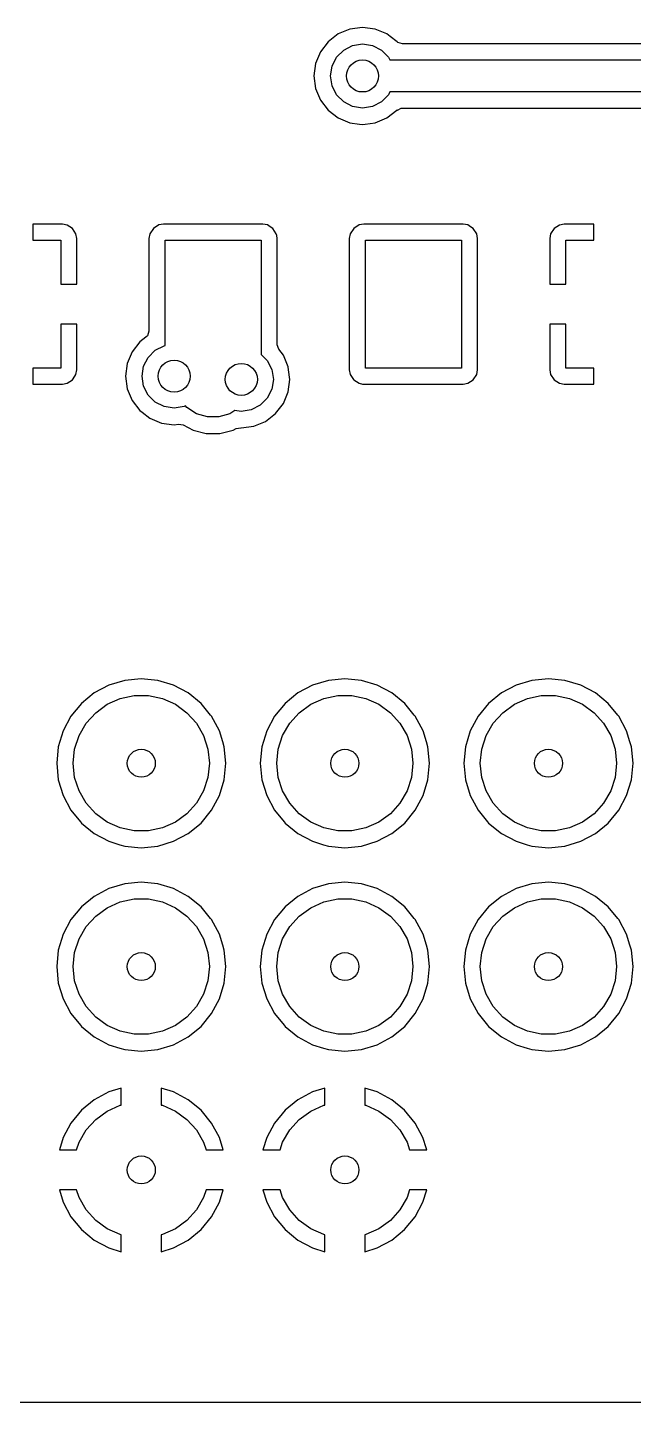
# Model space of a CAD drawing. Extents: x 0.21 to 2.99, y 0.21 to 2.19.
# Drawn here: x 1.652 to 1.95, y 0.212 to 0.888 of the extents above; entities that cross this region are included whole.
import ezdxf

# ---------------------------------------------------------------- set-up
doc = ezdxf.new("R2010")
doc.units = 0
doc.header["$MEASUREMENT"] = 0
doc.layers.add('BLACK', color=7, linetype='CONTINUOUS')

msp = doc.modelspace()

# ---------------------------------------------------------------- linework, layer by layer
at = {"layer": 'BLACK', "linetype": 'CONTINUOUS'}
for p, q in [((1.81078, 0.887206), (1.80503, 0.884824)), ((1.81695, 0.888019), (1.81078, 0.887206)), ((1.81078, 0.887206), (1.81078, 0.887206)), ((1.82312, 0.887206), (1.81695, 0.888019)), ((1.81695, 0.888019), (1.81695, 0.888019)), ((1.82887, 0.884824), (1.82312, 0.887206)), ((1.82312, 0.887206), (1.82312, 0.887206)), ((1.80009, 0.881035), (1.7963, 0.876096)), ((1.80503, 0.884824), (1.80009, 0.881035)), ((1.80009, 0.881035), (1.80009, 0.881035)), ((1.80503, 0.884824), (1.80503, 0.884824)), ((1.80769, 0.876914), (1.81208, 0.879151)), ((1.81208, 0.879151), (1.81695, 0.879921)), ((1.81695, 0.879921), (1.82182, 0.879151)), ((1.82182, 0.879151), (1.82621, 0.876914)), ((1.83048, 0.883587), (1.82887, 0.884824)), ((1.82887, 0.884824), (1.82887, 0.884824)), ((1.82887, 0.884824), (1.82887, 0.884824)), ((1.83389, 0.880973), (1.83048, 0.883587)), ((1.83423, 0.880685), (1.83389, 0.880973)), ((1.83652, 0.879941), (1.83423, 0.880685)), ((2.08982, 0.879941), (1.83652, 0.879941)), ((1.7963, 0.876096), (1.79392, 0.870345)), ((1.7963, 0.876096), (1.7963, 0.876096)), ((1.80197, 0.86904), (1.80421, 0.87343)), ((1.80421, 0.87343), (1.80769, 0.876914)), ((1.82621, 0.876914), (1.82969, 0.87343)), ((1.82969, 0.87343), (1.83039, 0.872047)), ((1.79392, 0.870345), (1.7931, 0.864173)), ((1.79392, 0.870345), (1.79392, 0.870345)), ((1.8012, 0.864173), (1.80197, 0.86904)), ((1.83039, 0.872047), (2.08858, 0.872047)), ((1.7931, 0.864173), (1.7931, 0.864173)), ((1.7931, 0.864173), (1.79392, 0.858002)), ((1.80197, 0.859307), (1.8012, 0.864173)), ((1.80421, 0.854917), (1.80197, 0.859307)), ((1.79392, 0.858002), (1.79392, 0.858001)), ((1.79392, 0.858001), (1.7963, 0.852251)), ((1.7963, 0.852251), (1.7963, 0.85225)), ((1.7963, 0.85225), (1.80009, 0.847312)), ((1.80769, 0.851433), (1.80421, 0.854917)), ((1.82969, 0.854917), (1.82621, 0.851433)), ((1.83039, 0.856299), (1.82969, 0.854917)), ((2.08858, 0.856299), (1.83039, 0.856299)), ((1.80009, 0.847312), (1.80009, 0.847312)), ((1.80009, 0.847312), (1.80503, 0.843522)), ((1.81208, 0.849196), (1.80769, 0.851433)), ((1.81695, 0.848425), (1.81208, 0.849196)), ((1.82182, 0.849196), (1.81695, 0.848425)), ((1.82621, 0.851433), (1.82182, 0.849196)), ((1.82887, 0.843522), (1.83381, 0.847312)), ((1.83381, 0.847312), (1.83401, 0.847467)), ((1.83381, 0.847312), (1.83381, 0.847312)), ((1.83401, 0.847467), (1.83405, 0.847413)), ((1.83405, 0.847413), (1.83591, 0.848358)), ((1.83591, 0.848358), (1.83652, 0.848406)), ((1.83652, 0.848406), (2.08982, 0.848406)), ((1.80503, 0.843522), (1.80503, 0.843522)), ((1.80503, 0.843522), (1.80503, 0.843522)), ((1.80503, 0.843522), (1.80837, 0.842135)), ((1.80837, 0.842135), (1.81078, 0.84114)), ((1.81078, 0.84114), (1.81541, 0.840531)), ((1.81541, 0.840531), (1.81695, 0.840327)), ((1.81695, 0.840327), (1.81818, 0.84049)), ((1.81695, 0.840327), (1.81695, 0.840327)), ((1.81695, 0.840327), (1.81695, 0.840327)), ((1.81818, 0.84049), (1.82312, 0.84114)), ((1.82312, 0.84114), (1.82887, 0.843522)), ((1.65495, 0.791339), (1.65495, 0.783465)), ((1.66951, 0.791339), (1.65495, 0.791339)), ((1.65495, 0.791339), (1.65495, 0.791339)), ((1.67181, 0.790882), (1.66951, 0.791339)), ((1.71914, 0.791358), (1.71684, 0.7909)), ((1.76794, 0.791358), (1.71914, 0.791358)), ((1.71914, 0.791358), (1.71914, 0.791358)), ((1.71914, 0.791358), (1.71914, 0.791358)), ((1.77024, 0.7909), (1.76794, 0.791358)), ((1.76794, 0.791358), (1.76794, 0.791358)), ((1.81756, 0.791358), (1.81526, 0.7909)), ((1.86636, 0.791358), (1.81756, 0.791358)), ((1.81756, 0.791358), (1.81756, 0.791358)), ((1.81756, 0.791358), (1.81756, 0.791358)), ((1.86866, 0.7909), (1.86636, 0.791358)), ((1.86636, 0.791358), (1.86636, 0.791358)), ((1.91599, 0.791339), (1.91369, 0.790882)), ((1.93055, 0.791339), (1.91599, 0.791339)), ((1.93055, 0.783465), (1.93055, 0.791339)), ((1.93055, 0.791339), (1.93055, 0.791339)), ((1.67441, 0.789141), (1.67181, 0.790882)), ((1.67615, 0.786537), (1.67441, 0.789141)), ((1.67441, 0.789141), (1.67441, 0.789141)), ((1.67661, 0.78424), (1.67615, 0.786537)), ((1.71248, 0.786544), (1.71202, 0.784242)), ((1.71422, 0.789155), (1.71248, 0.786545)), ((1.71248, 0.786545), (1.71248, 0.786544)), ((1.71684, 0.7909), (1.71422, 0.789156)), ((1.71422, 0.789156), (1.71422, 0.789155)), ((1.71684, 0.7909), (1.71684, 0.7909)), ((1.7715, 0.790055), (1.77024, 0.7909)), ((1.77024, 0.7909), (1.77024, 0.7909)), ((1.77024, 0.7909), (1.77024, 0.7909)), ((1.77024, 0.7909), (1.77024, 0.7909)), ((1.77285, 0.789156), (1.7715, 0.790055)), ((1.7746, 0.786545), (1.77285, 0.789156)), ((1.77477, 0.785648), (1.7746, 0.786545)), ((1.77505, 0.784242), (1.77477, 0.785648)), ((1.8109, 0.786544), (1.81045, 0.784242)), ((1.81265, 0.789155), (1.8109, 0.786545)), ((1.8109, 0.786545), (1.8109, 0.786544)), ((1.81526, 0.7909), (1.81265, 0.789156)), ((1.81265, 0.789156), (1.81265, 0.789155)), ((1.81526, 0.7909), (1.81526, 0.7909)), ((1.86993, 0.790055), (1.86866, 0.7909)), ((1.86866, 0.7909), (1.86866, 0.7909)), ((1.86866, 0.7909), (1.86866, 0.7909)), ((1.86866, 0.7909), (1.86866, 0.7909)), ((1.87128, 0.789156), (1.86993, 0.790055)), ((1.87302, 0.786545), (1.87128, 0.789156)), ((1.87348, 0.784242), (1.87302, 0.786545)), ((1.90935, 0.786537), (1.90889, 0.78424)), ((1.91109, 0.789141), (1.90935, 0.786537)), ((1.91369, 0.790882), (1.91109, 0.789141)), ((1.91109, 0.789141), (1.91109, 0.789141)), ((1.65495, 0.783465), (1.66873, 0.783465)), ((1.66873, 0.783465), (1.66873, 0.761811)), ((1.67661, 0.761811), (1.67661, 0.78424)), ((1.67661, 0.78424), (1.67661, 0.78424)), ((1.71202, 0.784242), (1.71202, 0.784242)), ((1.71202, 0.784242), (1.71202, 0.738752)), ((1.71992, 0.731572), (1.71992, 0.783465)), ((1.71992, 0.783465), (1.76716, 0.783465)), ((1.76716, 0.783465), (1.76716, 0.727211)), ((1.77505, 0.732126), (1.77505, 0.784242)), ((1.77505, 0.784242), (1.77505, 0.784242)), ((1.81045, 0.784242), (1.81045, 0.784242)), ((1.81045, 0.784242), (1.81045, 0.719695)), ((1.81834, 0.720472), (1.81834, 0.783465)), ((1.81834, 0.783465), (1.86558, 0.783465)), ((1.86558, 0.783465), (1.86558, 0.720472)), ((1.87348, 0.761811), (1.87348, 0.784242)), ((1.90889, 0.78424), (1.90889, 0.761811)), ((1.91677, 0.761811), (1.91677, 0.783465)), ((1.91677, 0.783465), (1.93055, 0.783465)), ((1.66873, 0.761811), (1.67661, 0.761811)), ((1.67661, 0.761811), (1.67661, 0.761811)), ((1.87348, 0.719697), (1.87348, 0.761811)), ((1.90889, 0.761811), (1.91677, 0.761811)), ((1.90889, 0.761811), (1.90889, 0.761811)), ((1.67661, 0.742126), (1.66873, 0.742126)), ((1.66873, 0.742126), (1.66873, 0.720472)), ((1.67661, 0.719697), (1.67661, 0.742126)), ((1.67661, 0.742126), (1.67661, 0.742126)), ((1.71202, 0.738752), (1.71128, 0.736461)), ((1.91677, 0.742126), (1.90889, 0.742126)), ((1.90889, 0.742126), (1.90889, 0.742126)), ((1.90889, 0.742126), (1.90889, 0.719697)), ((1.91677, 0.720472), (1.91677, 0.742126)), ((1.70755, 0.733397), (1.70376, 0.728458)), ((1.7105, 0.73566), (1.70755, 0.733397)), ((1.70755, 0.733397), (1.70755, 0.733397)), ((1.71128, 0.736461), (1.7105, 0.73566)), ((1.71515, 0.729276), (1.71954, 0.731513)), ((1.71954, 0.731513), (1.71992, 0.731572)), ((1.77505, 0.732024), (1.77505, 0.732126)), ((1.77586, 0.729753), (1.77505, 0.732024)), ((1.70376, 0.728458), (1.70138, 0.722707)), ((1.70376, 0.728458), (1.70376, 0.728458)), ((1.70943, 0.721402), (1.71167, 0.725792)), ((1.71167, 0.725792), (1.71515, 0.729276)), ((1.76716, 0.727211), (1.77014, 0.724231)), ((1.77014, 0.724231), (1.77238, 0.719841)), ((1.77805, 0.726897), (1.77586, 0.729753)), ((1.77979, 0.722707), (1.77805, 0.726897)), ((1.77805, 0.726897), (1.77805, 0.726897)), ((1.66873, 0.720472), (1.65495, 0.720472)), ((1.65495, 0.720472), (1.65495, 0.712599)), ((1.67557, 0.716535), (1.67615, 0.7174)), ((1.67615, 0.7174), (1.67661, 0.719697)), ((1.67661, 0.719697), (1.67661, 0.719697)), ((1.70138, 0.722707), (1.70056, 0.716535)), ((1.70138, 0.722707), (1.70138, 0.722707)), ((1.70866, 0.716535), (1.70943, 0.721402)), ((1.77238, 0.719841), (1.77315, 0.714974)), ((1.78043, 0.721146), (1.77979, 0.722707)), ((1.78062, 0.719695), (1.78043, 0.721146)), ((1.78125, 0.714974), (1.78062, 0.719695)), ((1.81045, 0.719695), (1.8109, 0.717393)), ((1.81045, 0.719695), (1.81045, 0.719695)), ((1.8109, 0.717393), (1.8109, 0.717392)), ((1.8109, 0.717392), (1.81252, 0.714974)), ((1.86558, 0.720472), (1.81834, 0.720472)), ((1.87128, 0.714781), (1.87302, 0.717392)), ((1.87302, 0.717392), (1.87348, 0.719695)), ((1.87348, 0.719695), (1.87348, 0.719697)), ((1.90889, 0.719697), (1.90935, 0.7174)), ((1.90935, 0.7174), (1.91109, 0.714796)), ((1.93055, 0.720472), (1.91677, 0.720472)), ((1.93055, 0.712598), (1.93055, 0.720472)), ((1.65495, 0.712599), (1.65495, 0.712598)), ((1.65495, 0.712598), (1.66951, 0.712598)), ((1.66951, 0.712598), (1.67181, 0.713055)), ((1.66951, 0.712598), (1.66951, 0.712598)), ((1.67181, 0.713055), (1.67441, 0.714796)), ((1.67441, 0.714796), (1.67557, 0.716535)), ((1.67441, 0.714796), (1.67441, 0.714796)), ((1.70056, 0.716535), (1.70056, 0.716535)), ((1.70056, 0.716535), (1.70138, 0.710364)), ((1.70138, 0.710364), (1.70138, 0.710364)), ((1.70138, 0.710364), (1.70376, 0.704613)), ((1.70943, 0.711669), (1.70866, 0.716535)), ((1.71167, 0.707279), (1.70943, 0.711669)), ((1.77238, 0.710108), (1.77014, 0.705718)), ((1.77315, 0.714974), (1.77238, 0.710108)), ((1.78043, 0.708802), (1.78125, 0.714974)), ((1.81252, 0.714974), (1.81265, 0.714781)), ((1.81265, 0.714781), (1.81526, 0.713037)), ((1.81526, 0.713037), (1.81701, 0.712689)), ((1.81701, 0.712689), (1.81756, 0.712579)), ((1.81756, 0.712579), (1.81756, 0.712579)), ((1.81756, 0.712579), (1.81756, 0.712579)), ((1.81756, 0.712579), (1.81756, 0.712579)), ((1.81756, 0.712579), (1.86636, 0.712579)), ((1.86636, 0.712579), (1.86866, 0.713037)), ((1.86636, 0.712579), (1.86636, 0.712579)), ((1.86866, 0.713037), (1.87128, 0.714781)), ((1.91109, 0.714796), (1.91109, 0.714796)), ((1.91109, 0.714796), (1.91369, 0.713055)), ((1.91369, 0.713055), (1.91599, 0.712598)), ((1.91599, 0.712598), (1.91599, 0.712598)), ((1.91599, 0.712598), (1.93055, 0.712598)), ((1.93055, 0.712598), (1.93055, 0.712598)), ((1.70376, 0.704613), (1.70376, 0.704613)), ((1.70376, 0.704613), (1.70755, 0.699674)), ((1.71515, 0.703795), (1.71167, 0.707279)), ((1.71954, 0.701558), (1.71515, 0.703795)), ((1.77014, 0.705718), (1.76666, 0.702234)), ((1.77805, 0.703051), (1.78043, 0.708802)), ((1.70755, 0.699674), (1.70755, 0.699674)), ((1.70755, 0.699674), (1.70755, 0.699674)), ((1.70755, 0.699674), (1.70755, 0.699674)), ((1.70755, 0.699674), (1.7087, 0.698787)), ((1.7087, 0.698787), (1.71249, 0.695884)), ((1.72441, 0.700787), (1.71954, 0.701558)), ((1.72928, 0.701558), (1.72441, 0.700787)), ((1.72995, 0.701903), (1.72928, 0.701558)), ((1.73065, 0.701101), (1.72995, 0.701903)), ((1.73536, 0.698072), (1.73065, 0.701101)), ((1.74074, 0.696494), (1.73536, 0.698072)), ((1.75171, 0.698072), (1.74634, 0.696494)), ((1.75428, 0.69972), (1.75171, 0.698072)), ((1.7574, 0.699226), (1.75428, 0.69972)), ((1.76227, 0.699997), (1.7574, 0.699226)), ((1.76666, 0.702234), (1.76227, 0.699997)), ((1.76932, 0.694323), (1.77426, 0.698113)), ((1.77426, 0.698113), (1.77805, 0.703051)), ((1.71249, 0.695884), (1.71249, 0.695884)), ((1.71249, 0.695884), (1.71249, 0.695884)), ((1.71249, 0.695884), (1.71824, 0.693502)), ((1.71824, 0.693502), (1.71824, 0.693502)), ((1.71824, 0.693502), (1.72441, 0.69269)), ((1.72441, 0.69269), (1.72651, 0.692966)), ((1.72651, 0.692966), (1.72883, 0.692553)), ((1.72883, 0.692553), (1.73369, 0.690002)), ((1.73369, 0.690002), (1.74019, 0.6884)), ((1.74634, 0.696494), (1.74074, 0.696494)), ((1.74689, 0.6884), (1.75339, 0.690002)), ((1.75339, 0.690002), (1.75481, 0.69075)), ((1.75481, 0.69075), (1.75713, 0.691163)), ((1.75713, 0.691163), (1.7574, 0.691128)), ((1.7574, 0.691128), (1.76357, 0.691941)), ((1.76357, 0.691941), (1.76932, 0.694323)), ((1.74019, 0.6884), (1.74019, 0.6884)), ((1.74019, 0.6884), (1.74689, 0.6884)), ((1.74689, 0.6884), (1.74689, 0.6884)), ((1.69236, 0.564576), (1.68518, 0.560736)), ((1.70016, 0.566941), (1.69236, 0.564576)), ((1.70827, 0.567739), (1.70016, 0.566941)), ((1.70016, 0.566941), (1.70016, 0.566941)), ((1.71638, 0.566941), (1.70827, 0.567739)), ((1.70827, 0.567739), (1.70827, 0.567739)), ((1.72417, 0.564576), (1.71638, 0.566941)), ((1.71638, 0.566941), (1.71638, 0.566941)), ((1.73136, 0.560736), (1.72417, 0.564576)), ((1.79236, 0.564576), (1.78518, 0.560736)), ((1.80016, 0.566941), (1.79236, 0.564576)), ((1.80827, 0.567739), (1.80016, 0.566941)), ((1.80016, 0.566941), (1.80016, 0.566941)), ((1.81638, 0.566941), (1.80827, 0.567739)), ((1.80827, 0.567739), (1.80827, 0.567739)), ((1.82417, 0.564576), (1.81638, 0.566941)), ((1.81638, 0.566941), (1.81638, 0.566941)), ((1.83136, 0.560736), (1.82417, 0.564576)), ((1.89236, 0.564576), (1.88518, 0.560736)), ((1.90016, 0.566941), (1.89236, 0.564576)), ((1.90827, 0.567739), (1.90016, 0.566941)), ((1.90016, 0.566941), (1.90016, 0.566941)), ((1.91638, 0.566941), (1.90827, 0.567739)), ((1.90827, 0.567739), (1.90827, 0.567739)), ((1.92417, 0.564576), (1.91638, 0.566941)), ((1.91638, 0.566941), (1.91638, 0.566941)), ((1.93136, 0.560736), (1.92417, 0.564576)), ((1.67888, 0.555567), (1.67371, 0.54927)), ((1.68518, 0.560736), (1.67888, 0.555568)), ((1.67888, 0.555568), (1.67888, 0.555567)), ((1.68588, 0.55105), (1.69154, 0.555162)), ((1.69154, 0.555162), (1.69793, 0.558008)), ((1.69793, 0.558008), (1.70477, 0.559462)), ((1.70477, 0.559462), (1.71177, 0.559462)), ((1.71177, 0.559462), (1.71861, 0.558008)), ((1.71861, 0.558008), (1.725, 0.555162)), ((1.725, 0.555162), (1.73066, 0.55105)), ((1.73765, 0.555568), (1.73136, 0.560736)), ((1.73765, 0.555567), (1.73765, 0.555568)), ((1.74234, 0.54986), (1.73765, 0.555567)), ((1.73765, 0.555567), (1.73765, 0.555567)), ((1.77888, 0.555567), (1.77371, 0.54927)), ((1.78518, 0.560736), (1.77888, 0.555568)), ((1.77888, 0.555568), (1.77888, 0.555567)), ((1.78588, 0.55105), (1.79154, 0.555162)), ((1.79154, 0.555162), (1.79793, 0.558008)), ((1.79793, 0.558008), (1.80477, 0.559462)), ((1.80477, 0.559462), (1.81177, 0.559462)), ((1.81177, 0.559462), (1.81861, 0.558008)), ((1.81861, 0.558008), (1.825, 0.555162)), ((1.825, 0.555162), (1.83066, 0.55105)), ((1.83765, 0.555568), (1.83136, 0.560736)), ((1.83765, 0.555567), (1.83765, 0.555568)), ((1.84234, 0.54986), (1.83765, 0.555567)), ((1.83765, 0.555567), (1.83765, 0.555567)), ((1.87888, 0.555567), (1.87371, 0.54927)), ((1.88518, 0.560736), (1.87888, 0.555568)), ((1.87888, 0.555568), (1.87888, 0.555567)), ((1.88588, 0.55105), (1.89154, 0.555162)), ((1.89154, 0.555162), (1.89793, 0.558008)), ((1.89793, 0.558008), (1.90477, 0.559462)), ((1.90477, 0.559462), (1.91177, 0.559462)), ((1.91177, 0.559462), (1.91861, 0.558008)), ((1.91861, 0.558008), (1.925, 0.555162)), ((1.925, 0.555162), (1.93066, 0.55105)), ((1.93765, 0.555568), (1.93136, 0.560736)), ((1.93765, 0.555567), (1.93765, 0.555568)), ((1.94234, 0.54986), (1.93765, 0.555567)), ((1.93765, 0.555567), (1.93765, 0.555567)), ((1.67371, 0.54927), (1.66987, 0.542085)), ((1.68119, 0.545851), (1.68588, 0.55105)), ((1.73066, 0.55105), (1.73534, 0.545851)), ((1.74282, 0.54927), (1.74234, 0.54986)), ((1.74666, 0.542085), (1.74282, 0.54927)), ((1.77371, 0.54927), (1.76987, 0.542085)), ((1.78119, 0.545851), (1.78588, 0.55105)), ((1.83066, 0.55105), (1.83534, 0.545851)), ((1.84282, 0.54927), (1.84234, 0.54986)), ((1.84666, 0.542085), (1.84282, 0.54927)), ((1.87371, 0.54927), (1.86987, 0.542085)), ((1.88119, 0.545851), (1.88588, 0.55105)), ((1.93066, 0.55105), (1.93534, 0.545851)), ((1.94282, 0.54927), (1.94234, 0.54986)), ((1.94666, 0.542085), (1.94282, 0.54927)), ((1.66987, 0.542085), (1.66751, 0.534289)), ((1.6777, 0.539792), (1.68119, 0.545851)), ((1.73534, 0.545851), (1.73884, 0.539792)), ((1.74831, 0.536654), (1.74666, 0.542085)), ((1.76987, 0.542085), (1.76751, 0.534289)), ((1.7777, 0.539792), (1.78119, 0.545851)), ((1.83534, 0.545851), (1.83884, 0.539792)), ((1.84831, 0.536654), (1.84666, 0.542085)), ((1.86987, 0.542085), (1.86751, 0.534289)), ((1.8777, 0.539792), (1.88119, 0.545851)), ((1.93534, 0.545851), (1.93884, 0.539792)), ((1.94831, 0.536654), (1.94666, 0.542085)), ((1.66751, 0.534289), (1.66671, 0.526181)), ((1.66751, 0.534289), (1.66751, 0.534289)), ((1.67553, 0.533139), (1.6777, 0.539792)), ((1.73884, 0.539792), (1.741, 0.533139)), ((1.74903, 0.534289), (1.74831, 0.536654)), ((1.74983, 0.526181), (1.74903, 0.534289)), ((1.74903, 0.534289), (1.74903, 0.534289)), ((1.76751, 0.534289), (1.76671, 0.526181)), ((1.76751, 0.534289), (1.76751, 0.534289)), ((1.77553, 0.533139), (1.7777, 0.539792)), ((1.83884, 0.539792), (1.841, 0.533139)), ((1.84903, 0.534289), (1.84831, 0.536654)), ((1.84983, 0.526181), (1.84903, 0.534289)), ((1.84903, 0.534289), (1.84903, 0.534289)), ((1.86751, 0.534289), (1.86671, 0.526181)), ((1.86751, 0.534289), (1.86751, 0.534289)), ((1.87553, 0.533139), (1.8777, 0.539792)), ((1.93884, 0.539792), (1.941, 0.533139)), ((1.94903, 0.534289), (1.94831, 0.536654)), ((1.94983, 0.526181), (1.94903, 0.534289)), ((1.94903, 0.534289), (1.94903, 0.534289)), ((1.6748, 0.526181), (1.67553, 0.533139)), ((1.741, 0.533139), (1.74173, 0.526181)), ((1.7748, 0.526181), (1.77553, 0.533139)), ((1.841, 0.533139), (1.84173, 0.526181)), ((1.8748, 0.526181), (1.87553, 0.533139)), ((1.941, 0.533139), (1.94173, 0.526181)), ((1.66671, 0.526181), (1.66671, 0.526181)), ((1.66671, 0.526181), (1.66751, 0.518074)), ((1.67553, 0.519223), (1.6748, 0.526181)), ((1.74173, 0.526181), (1.741, 0.519223)), ((1.74903, 0.518074), (1.74983, 0.526181)), ((1.74983, 0.526181), (1.74983, 0.526181)), ((1.76671, 0.526181), (1.76671, 0.526181)), ((1.76671, 0.526181), (1.76751, 0.518074)), ((1.77553, 0.519223), (1.7748, 0.526181)), ((1.84173, 0.526181), (1.841, 0.519223)), ((1.84903, 0.518074), (1.84983, 0.526181)), ((1.84983, 0.526181), (1.84983, 0.526181)), ((1.86671, 0.526181), (1.86671, 0.526181)), ((1.86671, 0.526181), (1.86751, 0.518074)), ((1.87553, 0.519223), (1.8748, 0.526181)), ((1.94173, 0.526181), (1.941, 0.519223)), ((1.94903, 0.518074), (1.94983, 0.526181)), ((1.94983, 0.526181), (1.94983, 0.526181)), ((1.66751, 0.518074), (1.66751, 0.518073)), ((1.66751, 0.518073), (1.66987, 0.510277)), ((1.6777, 0.51257), (1.67553, 0.519223)), ((1.741, 0.519223), (1.73884, 0.51257)), ((1.74666, 0.510277), (1.74903, 0.518073)), ((1.74903, 0.518073), (1.74903, 0.518074)), ((1.76751, 0.518074), (1.76751, 0.518073)), ((1.76751, 0.518073), (1.76987, 0.510277)), ((1.7777, 0.51257), (1.77553, 0.519223)), ((1.841, 0.519223), (1.83884, 0.51257)), ((1.84666, 0.510277), (1.84903, 0.518073)), ((1.84903, 0.518073), (1.84903, 0.518074)), ((1.86751, 0.518074), (1.86751, 0.518073)), ((1.86751, 0.518073), (1.86987, 0.510277)), ((1.8777, 0.51257), (1.87553, 0.519223)), ((1.941, 0.519223), (1.93884, 0.51257)), ((1.94666, 0.510277), (1.94903, 0.518073)), ((1.94903, 0.518073), (1.94903, 0.518074)), ((1.66987, 0.510277), (1.67371, 0.503092)), ((1.68119, 0.506511), (1.6777, 0.51257)), ((1.73884, 0.51257), (1.73534, 0.506511)), ((1.74282, 0.503093), (1.74666, 0.510277)), ((1.76987, 0.510277), (1.77371, 0.503092)), ((1.78119, 0.506511), (1.7777, 0.51257)), ((1.83884, 0.51257), (1.83534, 0.506511)), ((1.84282, 0.503093), (1.84666, 0.510277)), ((1.86987, 0.510277), (1.87371, 0.503092)), ((1.88119, 0.506511), (1.8777, 0.51257)), ((1.93884, 0.51257), (1.93534, 0.506511)), ((1.94282, 0.503093), (1.94666, 0.510277)), ((1.67371, 0.503092), (1.6784, 0.497386)), ((1.68588, 0.501312), (1.68119, 0.506511)), ((1.69154, 0.4972), (1.68588, 0.501312)), ((1.73066, 0.501312), (1.725, 0.4972)), ((1.73534, 0.506511), (1.73066, 0.501312)), ((1.73765, 0.496795), (1.74282, 0.503093)), ((1.77371, 0.503092), (1.7784, 0.497386)), ((1.78588, 0.501312), (1.78119, 0.506511)), ((1.79154, 0.4972), (1.78588, 0.501312)), ((1.83066, 0.501312), (1.825, 0.4972)), ((1.83534, 0.506511), (1.83066, 0.501312)), ((1.83765, 0.496795), (1.84282, 0.503093)), ((1.87371, 0.503092), (1.8784, 0.497386)), ((1.88588, 0.501312), (1.88119, 0.506511)), ((1.89154, 0.4972), (1.88588, 0.501312)), ((1.93066, 0.501312), (1.925, 0.4972)), ((1.93534, 0.506511), (1.93066, 0.501312)), ((1.93765, 0.496795), (1.94282, 0.503093)), ((1.6784, 0.497386), (1.67888, 0.496795)), ((1.67888, 0.496795), (1.67888, 0.496795)), ((1.67888, 0.496795), (1.68518, 0.491627)), ((1.69793, 0.494354), (1.69154, 0.4972)), ((1.70477, 0.4929), (1.69793, 0.494354)), ((1.71861, 0.494354), (1.71177, 0.4929)), ((1.725, 0.4972), (1.71861, 0.494354)), ((1.73136, 0.491627), (1.73765, 0.496795)), ((1.7784, 0.497386), (1.77888, 0.496795)), ((1.77888, 0.496795), (1.77888, 0.496795)), ((1.77888, 0.496795), (1.78518, 0.491627)), ((1.79793, 0.494354), (1.79154, 0.4972)), ((1.80477, 0.4929), (1.79793, 0.494354)), ((1.81861, 0.494354), (1.81177, 0.4929)), ((1.825, 0.4972), (1.81861, 0.494354)), ((1.83136, 0.491627), (1.83765, 0.496795)), ((1.8784, 0.497386), (1.87888, 0.496795)), ((1.87888, 0.496795), (1.87888, 0.496795)), ((1.87888, 0.496795), (1.88518, 0.491627)), ((1.89793, 0.494354), (1.89154, 0.4972)), ((1.90477, 0.4929), (1.89793, 0.494354)), ((1.91861, 0.494354), (1.91177, 0.4929)), ((1.925, 0.4972), (1.91861, 0.494354)), ((1.93136, 0.491627), (1.93765, 0.496795)), ((1.68518, 0.491627), (1.68518, 0.491627)), ((1.68518, 0.491627), (1.68518, 0.491627)), ((1.68518, 0.491627), (1.69236, 0.487786)), ((1.69236, 0.487786), (1.6978, 0.486139)), ((1.71177, 0.4929), (1.70477, 0.4929)), ((1.71638, 0.485421), (1.72417, 0.487786)), ((1.72417, 0.487786), (1.73136, 0.491627)), ((1.78518, 0.491627), (1.78518, 0.491627)), ((1.78518, 0.491627), (1.78518, 0.491627)), ((1.78518, 0.491627), (1.79236, 0.487786)), ((1.79236, 0.487786), (1.7978, 0.486139)), ((1.81177, 0.4929), (1.80477, 0.4929)), ((1.81638, 0.485421), (1.82417, 0.487786)), ((1.82417, 0.487786), (1.83136, 0.491627)), ((1.88518, 0.491627), (1.88518, 0.491627)), ((1.88518, 0.491627), (1.88518, 0.491627)), ((1.88518, 0.491627), (1.89236, 0.487786)), ((1.89236, 0.487786), (1.8978, 0.486139)), ((1.91177, 0.4929), (1.90477, 0.4929)), ((1.91638, 0.485421), (1.92417, 0.487786)), ((1.92417, 0.487786), (1.93136, 0.491627)), ((1.6978, 0.486139), (1.70016, 0.485421)), ((1.70016, 0.485421), (1.70016, 0.485421)), ((1.70016, 0.485421), (1.70827, 0.484623)), ((1.70827, 0.484623), (1.71638, 0.485421)), ((1.70827, 0.484623), (1.70827, 0.484623)), ((1.70827, 0.484623), (1.70827, 0.484623)), ((1.71638, 0.485421), (1.71638, 0.485421)), ((1.7978, 0.486139), (1.80016, 0.485421)), ((1.80016, 0.485421), (1.80016, 0.485421)), ((1.80016, 0.485421), (1.80827, 0.484623)), ((1.80827, 0.484623), (1.81638, 0.485421)), ((1.80827, 0.484623), (1.80827, 0.484623)), ((1.80827, 0.484623), (1.80827, 0.484623)), ((1.81638, 0.485421), (1.81638, 0.485421)), ((1.81638, 0.485421), (1.81638, 0.485421)), ((1.8978, 0.486139), (1.90016, 0.485421)), ((1.90016, 0.485421), (1.90016, 0.485421)), ((1.90016, 0.485421), (1.90827, 0.484623)), ((1.90827, 0.484623), (1.91638, 0.485421)), ((1.90827, 0.484623), (1.90827, 0.484623)), ((1.90827, 0.484623), (1.90827, 0.484623)), ((1.91638, 0.485421), (1.91638, 0.485421)), ((1.70016, 0.466941), (1.69236, 0.464576)), ((1.70827, 0.467739), (1.70016, 0.466941)), ((1.70016, 0.466941), (1.70016, 0.466941)), ((1.71638, 0.466941), (1.70827, 0.467739)), ((1.70827, 0.467739), (1.70827, 0.467739)), ((1.72417, 0.464576), (1.71638, 0.466941)), ((1.71638, 0.466941), (1.71638, 0.466941)), ((1.80016, 0.466941), (1.79236, 0.464576)), ((1.80827, 0.467739), (1.80016, 0.466941)), ((1.80016, 0.466941), (1.80016, 0.466941)), ((1.81638, 0.466941), (1.80827, 0.467739)), ((1.80827, 0.467739), (1.80827, 0.467739)), ((1.82417, 0.464576), (1.81638, 0.466941)), ((1.81638, 0.466941), (1.81638, 0.466941)), ((1.90016, 0.466941), (1.89236, 0.464576)), ((1.90827, 0.467739), (1.90016, 0.466941)), ((1.90016, 0.466941), (1.90016, 0.466941)), ((1.91638, 0.466941), (1.90827, 0.467739)), ((1.90827, 0.467739), (1.90827, 0.467739)), ((1.92417, 0.464576), (1.91638, 0.466941)), ((1.91638, 0.466941), (1.91638, 0.466941)), ((1.68518, 0.460736), (1.67888, 0.455568)), ((1.69236, 0.464576), (1.68518, 0.460736)), ((1.73136, 0.460736), (1.72417, 0.464576)), ((1.73765, 0.455568), (1.73136, 0.460736)), ((1.78518, 0.460736), (1.77888, 0.455568)), ((1.79236, 0.464576), (1.78518, 0.460736)), ((1.83136, 0.460736), (1.82417, 0.464576)), ((1.83765, 0.455568), (1.83136, 0.460736)), ((1.88518, 0.460736), (1.87888, 0.455568)), ((1.89236, 0.464576), (1.88518, 0.460736)), ((1.93136, 0.460736), (1.92417, 0.464576)), ((1.93765, 0.455568), (1.93136, 0.460736)), ((1.67888, 0.455567), (1.67371, 0.44927)), ((1.67888, 0.455568), (1.67888, 0.455567)), ((1.68588, 0.45105), (1.69154, 0.455162)), ((1.69154, 0.455162), (1.69793, 0.458008)), ((1.69793, 0.458008), (1.70477, 0.459462)), ((1.70477, 0.459462), (1.71177, 0.459462)), ((1.71177, 0.459462), (1.71861, 0.458008)), ((1.71861, 0.458008), (1.725, 0.455162)), ((1.725, 0.455162), (1.73066, 0.45105)), ((1.73765, 0.455567), (1.73765, 0.455568)), ((1.74234, 0.44986), (1.73765, 0.455567)), ((1.73765, 0.455567), (1.73765, 0.455567)), ((1.77888, 0.455567), (1.77371, 0.44927)), ((1.77888, 0.455568), (1.77888, 0.455567)), ((1.78588, 0.45105), (1.79154, 0.455162)), ((1.79154, 0.455162), (1.79793, 0.458008)), ((1.79793, 0.458008), (1.80477, 0.459462)), ((1.80477, 0.459462), (1.81177, 0.459462)), ((1.81177, 0.459462), (1.81861, 0.458008)), ((1.81861, 0.458008), (1.825, 0.455162)), ((1.825, 0.455162), (1.83066, 0.45105)), ((1.83765, 0.455567), (1.83765, 0.455568)), ((1.84234, 0.44986), (1.83765, 0.455567)), ((1.83765, 0.455567), (1.83765, 0.455567)), ((1.87888, 0.455567), (1.87371, 0.44927)), ((1.87888, 0.455568), (1.87888, 0.455567)), ((1.88588, 0.45105), (1.89154, 0.455162)), ((1.89154, 0.455162), (1.89793, 0.458008)), ((1.89793, 0.458008), (1.90477, 0.459462)), ((1.90477, 0.459462), (1.91177, 0.459462)), ((1.91177, 0.459462), (1.91861, 0.458008)), ((1.91861, 0.458008), (1.925, 0.455162)), ((1.925, 0.455162), (1.93066, 0.45105)), ((1.93765, 0.455567), (1.93765, 0.455568)), ((1.94234, 0.44986), (1.93765, 0.455567)), ((1.93765, 0.455567), (1.93765, 0.455567)), ((1.67371, 0.44927), (1.66987, 0.442085)), ((1.68119, 0.445851), (1.68588, 0.45105)), ((1.73066, 0.45105), (1.73534, 0.445851)), ((1.74282, 0.44927), (1.74234, 0.44986)), ((1.74666, 0.442085), (1.74282, 0.44927)), ((1.77371, 0.44927), (1.76987, 0.442085)), ((1.78119, 0.445851), (1.78588, 0.45105)), ((1.83066, 0.45105), (1.83534, 0.445851)), ((1.84282, 0.44927), (1.84234, 0.44986)), ((1.84666, 0.442085), (1.84282, 0.44927)), ((1.87371, 0.44927), (1.86987, 0.442085)), ((1.88119, 0.445851), (1.88588, 0.45105)), ((1.93066, 0.45105), (1.93534, 0.445851)), ((1.94282, 0.44927), (1.94234, 0.44986)), ((1.94666, 0.442085), (1.94282, 0.44927)), ((1.66987, 0.442085), (1.66751, 0.434289)), ((1.67553, 0.433139), (1.6777, 0.439792)), ((1.6777, 0.439792), (1.68119, 0.445851)), ((1.73534, 0.445851), (1.73884, 0.439792)), ((1.73884, 0.439792), (1.741, 0.433139)), ((1.74831, 0.436654), (1.74666, 0.442085)), ((1.76987, 0.442085), (1.76751, 0.434289)), ((1.77553, 0.433139), (1.7777, 0.439792)), ((1.7777, 0.439792), (1.78119, 0.445851)), ((1.83534, 0.445851), (1.83884, 0.439792)), ((1.83884, 0.439792), (1.841, 0.433139)), ((1.84831, 0.436654), (1.84666, 0.442085)), ((1.86987, 0.442085), (1.86751, 0.434289)), ((1.87553, 0.433139), (1.8777, 0.439792)), ((1.8777, 0.439792), (1.88119, 0.445851)), ((1.93534, 0.445851), (1.93884, 0.439792)), ((1.93884, 0.439792), (1.941, 0.433139)), ((1.94831, 0.436654), (1.94666, 0.442085)), ((1.66751, 0.434289), (1.66671, 0.426181)), ((1.66751, 0.434289), (1.66751, 0.434289)), ((1.6748, 0.426181), (1.67553, 0.433139)), ((1.741, 0.433139), (1.74173, 0.426181)), ((1.74903, 0.434289), (1.74831, 0.436654)), ((1.74983, 0.426181), (1.74903, 0.434289)), ((1.74903, 0.434289), (1.74903, 0.434289)), ((1.76751, 0.434289), (1.76671, 0.426181)), ((1.76751, 0.434289), (1.76751, 0.434289)), ((1.7748, 0.426181), (1.77553, 0.433139)), ((1.841, 0.433139), (1.84173, 0.426181)), ((1.84903, 0.434289), (1.84831, 0.436654)), ((1.84983, 0.426181), (1.84903, 0.434289)), ((1.84903, 0.434289), (1.84903, 0.434289)), ((1.86751, 0.434289), (1.86671, 0.426181)), ((1.86751, 0.434289), (1.86751, 0.434289)), ((1.8748, 0.426181), (1.87553, 0.433139)), ((1.941, 0.433139), (1.94173, 0.426181)), ((1.94903, 0.434289), (1.94831, 0.436654)), ((1.94983, 0.426181), (1.94903, 0.434289)), ((1.94903, 0.434289), (1.94903, 0.434289)), ((1.66671, 0.426181), (1.66671, 0.426181)), ((1.66671, 0.426181), (1.66751, 0.418074)), ((1.67553, 0.419223), (1.6748, 0.426181)), ((1.74173, 0.426181), (1.741, 0.419223)), ((1.74903, 0.418074), (1.74983, 0.426181)), ((1.74983, 0.426181), (1.74983, 0.426181)), ((1.76671, 0.426181), (1.76671, 0.426181)), ((1.76671, 0.426181), (1.76751, 0.418074)), ((1.77553, 0.419223), (1.7748, 0.426181)), ((1.84173, 0.426181), (1.841, 0.419223)), ((1.84903, 0.418074), (1.84983, 0.426181)), ((1.84983, 0.426181), (1.84983, 0.426181)), ((1.86671, 0.426181), (1.86671, 0.426181)), ((1.86671, 0.426181), (1.86751, 0.418074)), ((1.87553, 0.419223), (1.8748, 0.426181)), ((1.94173, 0.426181), (1.941, 0.419223)), ((1.94903, 0.418074), (1.94983, 0.426181)), ((1.94983, 0.426181), (1.94983, 0.426181)), ((1.66751, 0.418074), (1.66751, 0.418073)), ((1.66751, 0.418073), (1.66987, 0.410277)), ((1.6777, 0.41257), (1.67553, 0.419223)), ((1.68119, 0.406511), (1.6777, 0.41257)), ((1.73884, 0.41257), (1.73534, 0.406511)), ((1.741, 0.419223), (1.73884, 0.41257)), ((1.74666, 0.410277), (1.74903, 0.418073)), ((1.74903, 0.418073), (1.74903, 0.418074)), ((1.76751, 0.418074), (1.76751, 0.418073)), ((1.76751, 0.418073), (1.76987, 0.410277)), ((1.7777, 0.41257), (1.77553, 0.419223)), ((1.78119, 0.406511), (1.7777, 0.41257)), ((1.83884, 0.41257), (1.83534, 0.406511)), ((1.841, 0.419223), (1.83884, 0.41257)), ((1.84666, 0.410277), (1.84903, 0.418073)), ((1.84903, 0.418073), (1.84903, 0.418074)), ((1.86751, 0.418074), (1.86751, 0.418073)), ((1.86751, 0.418073), (1.86987, 0.410277)), ((1.8777, 0.41257), (1.87553, 0.419223)), ((1.88119, 0.406511), (1.8777, 0.41257)), ((1.93884, 0.41257), (1.93534, 0.406511)), ((1.941, 0.419223), (1.93884, 0.41257)), ((1.94666, 0.410277), (1.94903, 0.418073)), ((1.94903, 0.418073), (1.94903, 0.418074)), ((1.66987, 0.410277), (1.67371, 0.403092)), ((1.68588, 0.401312), (1.68119, 0.406511)), ((1.73534, 0.406511), (1.73066, 0.401312)), ((1.74282, 0.403093), (1.74666, 0.410277)), ((1.76987, 0.410277), (1.77371, 0.403092)), ((1.78588, 0.401312), (1.78119, 0.406511)), ((1.83534, 0.406511), (1.83066, 0.401312)), ((1.84282, 0.403093), (1.84666, 0.410277)), ((1.86987, 0.410277), (1.87371, 0.403092)), ((1.88588, 0.401312), (1.88119, 0.406511)), ((1.93534, 0.406511), (1.93066, 0.401312)), ((1.94282, 0.403093), (1.94666, 0.410277)), ((1.67371, 0.403092), (1.6784, 0.397386)), ((1.69154, 0.3972), (1.68588, 0.401312)), ((1.73066, 0.401312), (1.725, 0.3972)), ((1.73765, 0.396795), (1.74282, 0.403093)), ((1.77371, 0.403092), (1.7784, 0.397386)), ((1.79154, 0.3972), (1.78588, 0.401312)), ((1.83066, 0.401312), (1.825, 0.3972)), ((1.83765, 0.396795), (1.84282, 0.403093)), ((1.87371, 0.403092), (1.8784, 0.397386)), ((1.89154, 0.3972), (1.88588, 0.401312)), ((1.93066, 0.401312), (1.925, 0.3972)), ((1.93765, 0.396795), (1.94282, 0.403093)), ((1.6784, 0.397386), (1.67888, 0.396795)), ((1.67888, 0.396795), (1.67888, 0.396795)), ((1.67888, 0.396795), (1.68518, 0.391627)), ((1.69793, 0.394354), (1.69154, 0.3972)), ((1.70477, 0.3929), (1.69793, 0.394354)), ((1.71177, 0.3929), (1.70477, 0.3929)), ((1.71861, 0.394354), (1.71177, 0.3929)), ((1.725, 0.3972), (1.71861, 0.394354)), ((1.73136, 0.391627), (1.73765, 0.396795)), ((1.7784, 0.397386), (1.77888, 0.396795)), ((1.77888, 0.396795), (1.77888, 0.396795)), ((1.77888, 0.396795), (1.78518, 0.391627)), ((1.79793, 0.394354), (1.79154, 0.3972)), ((1.80477, 0.3929), (1.79793, 0.394354)), ((1.81177, 0.3929), (1.80477, 0.3929)), ((1.81861, 0.394354), (1.81177, 0.3929)), ((1.825, 0.3972), (1.81861, 0.394354)), ((1.83136, 0.391627), (1.83765, 0.396795)), ((1.8784, 0.397386), (1.87888, 0.396795)), ((1.87888, 0.396795), (1.87888, 0.396795)), ((1.87888, 0.396795), (1.88518, 0.391627)), ((1.89793, 0.394354), (1.89154, 0.3972)), ((1.90477, 0.3929), (1.89793, 0.394354)), ((1.91177, 0.3929), (1.90477, 0.3929)), ((1.91861, 0.394354), (1.91177, 0.3929)), ((1.925, 0.3972), (1.91861, 0.394354)), ((1.93136, 0.391627), (1.93765, 0.396795)), ((1.68518, 0.391627), (1.68518, 0.391627)), ((1.68518, 0.391627), (1.68518, 0.391627)), ((1.68518, 0.391627), (1.69236, 0.387786)), ((1.69236, 0.387786), (1.6978, 0.386139)), ((1.6978, 0.386139), (1.70016, 0.385421)), ((1.71638, 0.385421), (1.72417, 0.387786)), ((1.72417, 0.387786), (1.73136, 0.391627)), ((1.78518, 0.391627), (1.78518, 0.391627)), ((1.78518, 0.391627), (1.78518, 0.391627)), ((1.78518, 0.391627), (1.79236, 0.387786)), ((1.79236, 0.387786), (1.7978, 0.386139)), ((1.7978, 0.386139), (1.80016, 0.385421)), ((1.81638, 0.385421), (1.82417, 0.387786)), ((1.82417, 0.387786), (1.83136, 0.391627)), ((1.88518, 0.391627), (1.88518, 0.391627)), ((1.88518, 0.391627), (1.88518, 0.391627)), ((1.88518, 0.391627), (1.89236, 0.387786)), ((1.89236, 0.387786), (1.8978, 0.386139)), ((1.8978, 0.386139), (1.90016, 0.385421)), ((1.91638, 0.385421), (1.92417, 0.387786)), ((1.92417, 0.387786), (1.93136, 0.391627)), ((1.70016, 0.385421), (1.70016, 0.385421)), ((1.70016, 0.385421), (1.70827, 0.384623)), ((1.70827, 0.384623), (1.71638, 0.385421)), ((1.70827, 0.384623), (1.70827, 0.384623)), ((1.70827, 0.384623), (1.70827, 0.384623)), ((1.71638, 0.385421), (1.71638, 0.385421)), ((1.80016, 0.385421), (1.80016, 0.385421)), ((1.80016, 0.385421), (1.80827, 0.384623)), ((1.80827, 0.384623), (1.81638, 0.385421)), ((1.80827, 0.384623), (1.80827, 0.384623)), ((1.80827, 0.384623), (1.80827, 0.384623)), ((1.81638, 0.385421), (1.81638, 0.385421)), ((1.90016, 0.385421), (1.90016, 0.385421)), ((1.90016, 0.385421), (1.90827, 0.384623)), ((1.90827, 0.384623), (1.91638, 0.385421)), ((1.90827, 0.384623), (1.90827, 0.384623)), ((1.90827, 0.384623), (1.90827, 0.384623)), ((1.91638, 0.385421), (1.91638, 0.385421)), ((1.91638, 0.385421), (1.91638, 0.385421)), ((1.69843, 0.366394), (1.69237, 0.364558)), ((1.69843, 0.358114), (1.69843, 0.366394)), ((1.72416, 0.364558), (1.71811, 0.366394)), ((1.71811, 0.366394), (1.71811, 0.358114)), ((1.79843, 0.366394), (1.79237, 0.364558)), ((1.79843, 0.358114), (1.79843, 0.366394)), ((1.82416, 0.364558), (1.81811, 0.366394)), ((1.81811, 0.366394), (1.81811, 0.358114)), ((1.68519, 0.360719), (1.6789, 0.355554)), ((1.69237, 0.364558), (1.68519, 0.36072)), ((1.68519, 0.36072), (1.68519, 0.360719)), ((1.69237, 0.364558), (1.69237, 0.364558)), ((1.73134, 0.36072), (1.72416, 0.364558)), ((1.72416, 0.364558), (1.72416, 0.364558)), ((1.73135, 0.360719), (1.73134, 0.36072)), ((1.73764, 0.355554), (1.73135, 0.360719)), ((1.78519, 0.360719), (1.7789, 0.355554)), ((1.79237, 0.364558), (1.78519, 0.36072)), ((1.78519, 0.36072), (1.78519, 0.360719)), ((1.79237, 0.364558), (1.79237, 0.364558)), ((1.83134, 0.36072), (1.82416, 0.364558)), ((1.82416, 0.364558), (1.82416, 0.364558)), ((1.83135, 0.360719), (1.83134, 0.36072)), ((1.83764, 0.355554), (1.83135, 0.360719)), ((1.6789, 0.355553), (1.67373, 0.349259)), ((1.6789, 0.355554), (1.6789, 0.355553)), ((1.68588, 0.35105), (1.69154, 0.355162)), ((1.69154, 0.355162), (1.69793, 0.358008)), ((1.69793, 0.358008), (1.69843, 0.358114)), ((1.71811, 0.358114), (1.71861, 0.358008)), ((1.71861, 0.358008), (1.725, 0.355162)), ((1.725, 0.355162), (1.73066, 0.35105)), ((1.73764, 0.355553), (1.73764, 0.355554)), ((1.74281, 0.349259), (1.73764, 0.355553)), ((1.7789, 0.355553), (1.77373, 0.349259)), ((1.7789, 0.355554), (1.7789, 0.355553)), ((1.78588, 0.35105), (1.79154, 0.355162)), ((1.79154, 0.355162), (1.79793, 0.358008)), ((1.79793, 0.358008), (1.79843, 0.358114)), ((1.81811, 0.358114), (1.81861, 0.358008)), ((1.81861, 0.358008), (1.825, 0.355162)), ((1.825, 0.355162), (1.83066, 0.35105)), ((1.83764, 0.355553), (1.83764, 0.355554)), ((1.84281, 0.349259), (1.83764, 0.355553)), ((1.67373, 0.349258), (1.66989, 0.342077)), ((1.67373, 0.349259), (1.67373, 0.349258)), ((1.6777, 0.339792), (1.68119, 0.345851)), ((1.68119, 0.345851), (1.68588, 0.35105)), ((1.73066, 0.35105), (1.73534, 0.345851)), ((1.73534, 0.345851), (1.73884, 0.339792)), ((1.74281, 0.349258), (1.74281, 0.349259)), ((1.74664, 0.342077), (1.74281, 0.349258)), ((1.77373, 0.349258), (1.76989, 0.342077)), ((1.77373, 0.349259), (1.77373, 0.349258)), ((1.7777, 0.339792), (1.78119, 0.345851)), ((1.78119, 0.345851), (1.78588, 0.35105)), ((1.83066, 0.35105), (1.83534, 0.345851)), ((1.83534, 0.345851), (1.83884, 0.339792)), ((1.84281, 0.349258), (1.84281, 0.349259)), ((1.84664, 0.342077), (1.84281, 0.349258)), ((1.66989, 0.342077), (1.66805, 0.336024)), ((1.66989, 0.342077), (1.66989, 0.342077)), ((1.67647, 0.336024), (1.6777, 0.339792)), ((1.73884, 0.339792), (1.74006, 0.336024)), ((1.74664, 0.342077), (1.74664, 0.342077)), ((1.74848, 0.336024), (1.74664, 0.342077)), ((1.76989, 0.342077), (1.76805, 0.336024)), ((1.76989, 0.342077), (1.76989, 0.342077)), ((1.77647, 0.336024), (1.7777, 0.339792)), ((1.83884, 0.339792), (1.84006, 0.336024)), ((1.84664, 0.342077), (1.84664, 0.342077)), ((1.8483, 0.336614), (1.84664, 0.342077)), ((1.66805, 0.336024), (1.67647, 0.336024)), ((1.66805, 0.336024), (1.66805, 0.336024)), ((1.74006, 0.336024), (1.74848, 0.336024)), ((1.74848, 0.336024), (1.74848, 0.336024)), ((1.76805, 0.336024), (1.77647, 0.336024)), ((1.76805, 0.336024), (1.76805, 0.336024)), ((1.84006, 0.336024), (1.84848, 0.336024)), ((1.84848, 0.336024), (1.8483, 0.336614)), ((1.84848, 0.336024), (1.84848, 0.336024)), ((1.66805, 0.316339), (1.66989, 0.310285)), ((1.67647, 0.316339), (1.66805, 0.316339)), ((1.6777, 0.31257), (1.67647, 0.316339)), ((1.68119, 0.306511), (1.6777, 0.31257)), ((1.73884, 0.31257), (1.73534, 0.306511)), ((1.74006, 0.316339), (1.73884, 0.31257)), ((1.74848, 0.316339), (1.74006, 0.316339)), ((1.74664, 0.310285), (1.74848, 0.316339)), ((1.76805, 0.316339), (1.76989, 0.310285)), ((1.77647, 0.316339), (1.76805, 0.316339)), ((1.7777, 0.31257), (1.77647, 0.316339)), ((1.78119, 0.306511), (1.7777, 0.31257)), ((1.83884, 0.31257), (1.83534, 0.306511)), ((1.84006, 0.316339), (1.83884, 0.31257)), ((1.84848, 0.316339), (1.84006, 0.316339)), ((1.84664, 0.310285), (1.84848, 0.316339)), ((1.66989, 0.310285), (1.66989, 0.310285)), ((1.66989, 0.310285), (1.67373, 0.303104)), ((1.68588, 0.301312), (1.68119, 0.306511)), ((1.73534, 0.306511), (1.73066, 0.301312)), ((1.74281, 0.303104), (1.74664, 0.310285)), ((1.74664, 0.310285), (1.74664, 0.310285)), ((1.76989, 0.310285), (1.76989, 0.310285)), ((1.76989, 0.310285), (1.77373, 0.303104)), ((1.78588, 0.301312), (1.78119, 0.306511)), ((1.83534, 0.306511), (1.83066, 0.301312)), ((1.84281, 0.303104), (1.84664, 0.310285)), ((1.84664, 0.310285), (1.84664, 0.310285)), ((1.67373, 0.303104), (1.67373, 0.303104)), ((1.67373, 0.303104), (1.6789, 0.296809)), ((1.69154, 0.2972), (1.68588, 0.301312)), ((1.73066, 0.301312), (1.725, 0.2972)), ((1.73764, 0.296809), (1.74281, 0.303104)), ((1.74281, 0.303104), (1.74281, 0.303104)), ((1.77373, 0.303104), (1.77373, 0.303104)), ((1.77373, 0.303104), (1.7789, 0.296809)), ((1.79154, 0.2972), (1.78588, 0.301312)), ((1.83066, 0.301312), (1.825, 0.2972)), ((1.83764, 0.296809), (1.84281, 0.303104)), ((1.84281, 0.303104), (1.84281, 0.303104)), ((1.6789, 0.296809), (1.6789, 0.296809)), ((1.6789, 0.296809), (1.68519, 0.291643)), ((1.68519, 0.291643), (1.68519, 0.291643)), ((1.68519, 0.291643), (1.69237, 0.287805)), ((1.69793, 0.294354), (1.69154, 0.2972)), ((1.69843, 0.294248), (1.69793, 0.294354)), ((1.69843, 0.285968), (1.69843, 0.294248)), ((1.71861, 0.294354), (1.71811, 0.294248)), ((1.71811, 0.294248), (1.71811, 0.285968)), ((1.725, 0.2972), (1.71861, 0.294354)), ((1.72416, 0.287805), (1.73134, 0.291643)), ((1.73134, 0.291643), (1.73135, 0.291643)), ((1.73135, 0.291643), (1.73764, 0.296809)), ((1.73764, 0.296809), (1.73764, 0.296809)), ((1.7789, 0.296809), (1.7789, 0.296809)), ((1.7789, 0.296809), (1.78519, 0.291643)), ((1.78519, 0.291643), (1.78519, 0.291643)), ((1.78519, 0.291643), (1.79237, 0.287805)), ((1.79793, 0.294354), (1.79154, 0.2972)), ((1.79843, 0.294248), (1.79793, 0.294354)), ((1.79843, 0.285968), (1.79843, 0.294248)), ((1.81861, 0.294354), (1.81811, 0.294248)), ((1.81811, 0.294248), (1.81811, 0.285968)), ((1.825, 0.2972), (1.81861, 0.294354)), ((1.82416, 0.287805), (1.83134, 0.291643)), ((1.83134, 0.291643), (1.83135, 0.291643)), ((1.83135, 0.291643), (1.83764, 0.296809)), ((1.83764, 0.296809), (1.83764, 0.296809)), ((1.69237, 0.287805), (1.69237, 0.287804)), ((1.69237, 0.287804), (1.69843, 0.285968)), ((1.69843, 0.285968), (1.69843, 0.285968)), ((1.71811, 0.285968), (1.72416, 0.287804)), ((1.72416, 0.287804), (1.72416, 0.287805)), ((1.79237, 0.287805), (1.79237, 0.287804)), ((1.79237, 0.287804), (1.79843, 0.285968)), ((1.79843, 0.285968), (1.79843, 0.285968)), ((1.81811, 0.285968), (1.82416, 0.287804)), ((1.82416, 0.287804), (1.82416, 0.287805)), ((2.98569, 0.211811), (0.214311, 0.211811))]:
    msp.add_line(p, q, dxfattribs=at)
at = {"layer": 'BLACK'}
for centre, radius in [((1.81695, 0.864173), 0.007874), ((1.72441, 0.716535), 0.007874), ((1.7574, 0.714974), 0.007874), ((1.70827, 0.526181), 0.00689), ((1.80827, 0.526181), 0.00689), ((1.90827, 0.526181), 0.00689), ((1.70827, 0.426181), 0.00689), ((1.80827, 0.426181), 0.00689), ((1.90827, 0.426181), 0.00689), ((1.70827, 0.326181), 0.00689), ((1.80827, 0.326181), 0.00689)]:
    msp.add_circle(centre, radius, dxfattribs=at)

doc.saveas('drawing.dxf')
